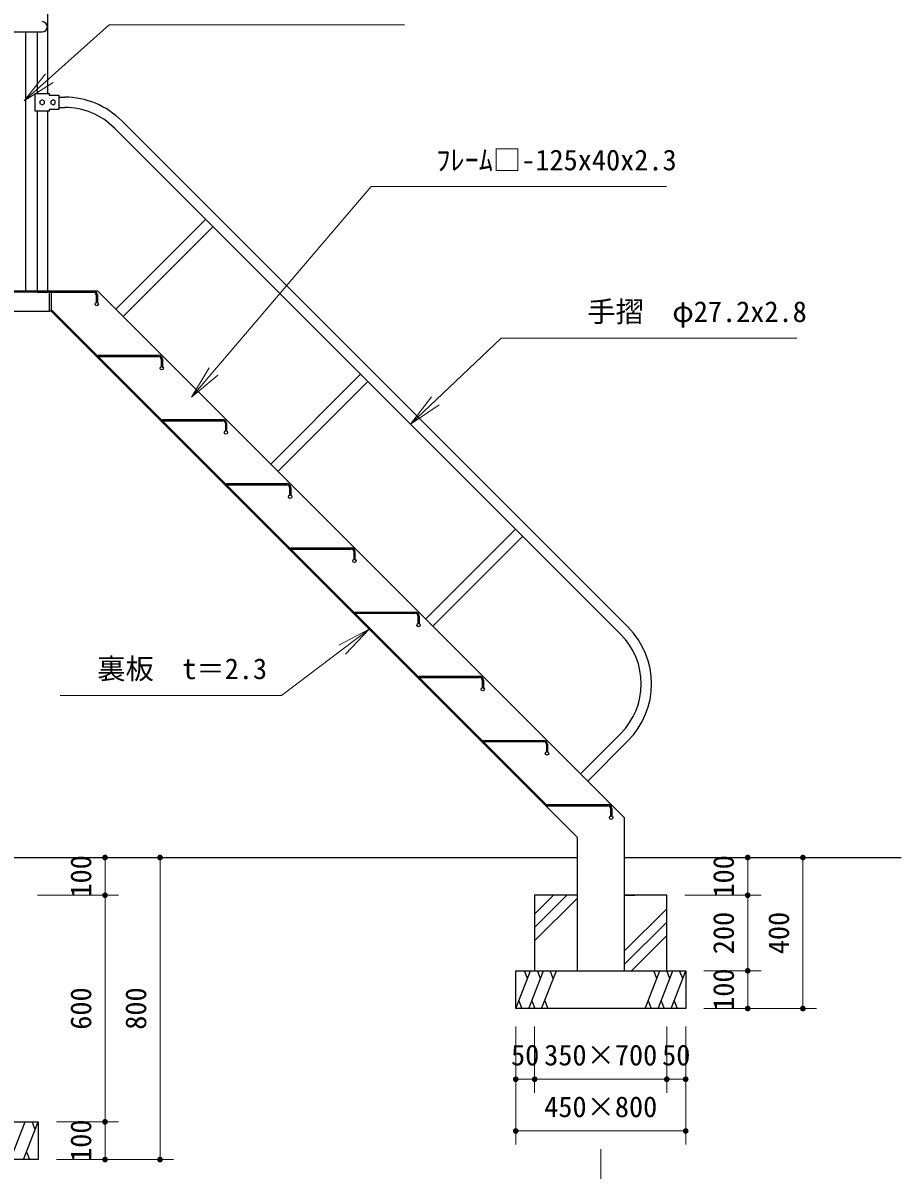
# Model space of a CAD drawing. Units: millimetres at full size, sheet at 1:30. Extents: x 450 to 12150, y 450 to 8460.
# Drawn here: x 5223 to 7548, y 2594 to 5631 of the extents above; entities that cross this region are included whole.
import ezdxf
from ezdxf.enums import TextEntityAlignment as Align

# ---------------------------------------------------------------- set-up
doc = ezdxf.new("R2010")
doc.units = ezdxf.units.MM
doc.header["$LTSCALE"] = 30
for name, color, linetype, lineweight in [('D-STR-DIM\u3000寸法線、寸法値', 7, 'Continuous', 13), ('D-STR-HTXT\u3000旗上げ', 7, 'Continuous', 13), ('D-STR\u3000構造物外形線', 1, 'Continuous', 25)]:
    doc.layers.add(name, color=color, linetype=linetype, lineweight=lineweight)
doc.styles.add('ＭＳ ゴシック', font='')
doc.styles.get('ＭＳ ゴシック').set_extended_font_data('MS Gothic')

# ---------------------------------------------------------------- blocks, each defined once
blk = doc.blocks.new('filled_dot')
at = {"color": 0, "linetype": 'Continuous', "lineweight": -2, "const_width": 1.25}
blk.add_lwpolyline([(-0.625, 0, 1), (0.625, 0, 1)], format="xyb", close=True, dxfattribs=at)
blk = doc.blocks.new('open_arrow')
at = {"color": 0, "linetype": 'Continuous', "lineweight": -2}
blk.add_lwpolyline([(7.5, 1.25), (0, 0), (7.5, -1.25)], dxfattribs=at)

msp = doc.modelspace()

# ---------------------------------------------------------------- linework, layer by layer
at = {"layer": 'D-STR-DIM\u3000寸法線、寸法値'}
for p, q in [((5261.28, 3421.4), (5476.04, 3421.4)), ((5308.98, 3421.4), (5621.59, 3421.4)), ((5440.04, 3321.4), (5440.04, 3421.4)), ((5585.59, 2621.4), (5585.59, 3421.4)), ((6975.46, 3421.4), (7177.67, 3421.4)), ((7023.16, 3421.4), (7323.67, 3421.4)), ((7141.67, 3321.4), (7141.67, 3421.4)), ((7287.67, 3021.4), (7287.67, 3421.4)), ((5261.28, 3321.4), (5476.04, 3321.4)), ((5261.28, 3321.4), (5476.04, 3321.4)), ((5440.04, 2721.4), (5440.04, 3321.4)), ((6975.46, 3321.4), (7177.67, 3321.4)), ((6975.46, 3321.4), (7177.67, 3321.4)), ((7141.67, 3121.4), (7141.67, 3321.4)), ((7025.46, 3121.4), (7177.67, 3121.4)), ((7025.46, 3121.4), (7177.67, 3121.4)), ((7141.67, 3021.4), (7141.67, 3121.4)), ((7025.46, 3021.4), (7177.67, 3021.4)), ((7025.46, 3021.4), (7323.67, 3021.4)), ((6527.46, 2973.4), (6527.46, 2661.15)), ((6527.46, 2953.4), (6527.46, 2798.15)), ((6577.46, 2973.4), (6577.46, 2798.15)), ((6577.46, 2953.4), (6577.46, 2798.15)), ((6927.46, 2973.4), (6927.46, 2798.15)), ((6927.46, 2953.4), (6927.46, 2798.15)), ((6977.46, 2973.4), (6977.46, 2661.15)), ((6977.46, 2953.4), (6977.46, 2798.15)), ((6527.46, 2834.15), (6577.46, 2834.15)), ((6927.46, 2834.15), (6577.46, 2834.15)), ((6927.46, 2834.15), (6977.46, 2834.15)), ((5311.28, 2721.4), (5476.04, 2721.4)), ((5311.28, 2721.4), (5476.04, 2721.4)), ((5440.04, 2621.4), (5440.04, 2721.4)), ((6977.46, 2697.15), (6527.46, 2697.15)), ((6752.46, 2649.15), (6752.46, 2113.15)), ((5311.28, 2621.4), (5476.04, 2621.4)), ((5311.28, 2621.4), (5621.59, 2621.4))]:
    msp.add_line(p, q, dxfattribs=at)
at = {"layer": 'D-STR-HTXT\u3000旗上げ'}
for points in [[(5225.57, 5425.18), (5450.68, 5626.44), (5462.68, 5626.44), (6232.86, 5626.44), (5847.77, 5626.44)], [(5668.63, 4640.08), (6144.7, 5197.98), (6156.7, 5197.98), (6926.88, 5197.98), (6541.79, 5197.98)], [(6249.04, 4568.95), (6489.29, 4796.34), (6501.29, 4796.34), (7271.46, 4796.34), (6886.38, 4796.34)], [(6139.47, 4026.01), (5907.65, 3850.63), (5895.65, 3850.63), (5321.38, 3850.63), (5608.52, 3850.63)]]:
    msp.add_lwpolyline(points, dxfattribs=at)
at = {"layer": 'D-STR\u3000構造物外形線'}
for p, q in [((5287.27, 5871.4), (5287.27, 5444.85)), ((4552.88, 5607.8), (5273.67, 5607.8)), ((5229.69, 5607.8), (5229.69, 4921.4)), ((5260.07, 5607.8), (5260.07, 5444.85)), ((5255.07, 5397.65), (5255.07, 5444.85)), ((5255.07, 5444.85), (5292.27, 5444.85)), ((5292.27, 5444.85), (5292.27, 5439.85)), ((5292.27, 5439.85), (5317.27, 5439.85)), ((5317.27, 5439.85), (5317.27, 5402.65)), ((5317.27, 5434.85), (5333.13, 5434.85)), ((5317.27, 5407.65), (5333.13, 5407.65)), ((5292.27, 5397.65), (5255.07, 5397.65)), ((5260.07, 5397.65), (5260.07, 4921.4)), ((5287.27, 5397.65), (5287.27, 4921.4)), ((5317.27, 5402.65), (5292.27, 5402.65)), ((5292.27, 5402.65), (5292.27, 5397.65)), ((5464.94, 5353.05), (6805.16, 4012.83)), ((5484.17, 5372.29), (6824.4, 4032.06)), ((5706.25, 5111.04), (5468.73, 4873.52)), ((5725.48, 5091.8), (5487.96, 4854.29)), ((5293.27, 4921.4), (4533.28, 4921.4)), ((5293.27, 4921.4), (5409.69, 4921.4)), ((5293.27, 4918.2), (5293.27, 4921.4)), ((5293.27, 4918.2), (5293.27, 4921.4)), ((5293.27, 4921.4), (5409.69, 4921.4)), ((5293.27, 4918.2), (5293.27, 4921.4)), ((5420.85, 4921.4), (5293.27, 4921.4)), ((5420.85, 4921.4), (6814.96, 3527.29)), ((5293.27, 4918.2), (4533.28, 4918.2)), ((5260.07, 4918.2), (5287.27, 4918.2)), ((5293.27, 4868.2), (5293.27, 4918.2)), ((5293.27, 4918.2), (5409.65, 4918.2)), ((5416.45, 4911.4), (5416.45, 4891.4)), ((5419.65, 4891.4), (5416.45, 4891.4)), ((5419.65, 4891.4), (5416.45, 4891.4)), ((5419.65, 4911.4), (5419.65, 4891.4)), ((4533.28, 4868.2), (5293.27, 4868.2)), ((5297.27, 4868.2), (5293.27, 4868.2)), ((5297.27, 4868.2), (5293.27, 4868.2)), ((5297.27, 4868.2), (5293.27, 4868.2)), ((5297.27, 4868.2), (5293.27, 4868.2)), ((5297.27, 4872.73), (6611.79, 3558.2)), ((5297.27, 4868.2), (6689.96, 3475.52)), ((5421.79, 4748.2), (5421.79, 4751.4)), ((5421.79, 4751.4), (5581.84, 4751.4)), ((5421.79, 4748.2), (5581.83, 4748.2)), ((5588.59, 4741.4), (5588.59, 4721.4)), ((5591.79, 4741.4), (5591.79, 4721.4)), ((5591.79, 4721.4), (5588.59, 4721.4)), ((6116.37, 4700.91), (5878.85, 4463.4)), ((6135.6, 4681.68), (5898.09, 4444.16)), ((5591.79, 4581.4), (5751.84, 4581.4)), ((5591.79, 4578.2), (5591.79, 4581.4)), ((5591.79, 4578.2), (5591.79, 4581.4)), ((5591.79, 4578.2), (5751.83, 4578.2)), ((5758.59, 4571.4), (5758.59, 4551.4)), ((5761.79, 4571.4), (5761.79, 4551.4)), ((5761.79, 4551.4), (5758.59, 4551.4)), ((5761.79, 4411.4), (5921.84, 4411.4)), ((5761.79, 4408.2), (5761.79, 4411.4)), ((5761.79, 4408.2), (5761.79, 4411.4)), ((5761.79, 4408.2), (5921.83, 4408.2)), ((5928.59, 4401.4), (5928.59, 4381.4)), ((5931.79, 4381.4), (5928.59, 4381.4)), ((5931.79, 4401.4), (5931.79, 4381.4)), ((6526.49, 4290.79), (6288.97, 4053.28)), ((6545.72, 4271.56), (6308.21, 4034.04)), ((5931.79, 4241.4), (6091.84, 4241.4)), ((5931.79, 4238.2), (5931.79, 4241.4)), ((5931.79, 4238.2), (5931.79, 4241.4)), ((5931.79, 4238.2), (6091.83, 4238.2)), ((6098.59, 4231.4), (6098.59, 4211.4)), ((6101.79, 4231.4), (6101.79, 4211.4)), ((6101.79, 4211.4), (6098.59, 4211.4)), ((6101.79, 4071.4), (6261.84, 4071.4)), ((6101.79, 4068.2), (6101.79, 4071.4)), ((6101.79, 4068.2), (6101.79, 4071.4)), ((6101.79, 4068.2), (6261.83, 4068.2)), ((6268.59, 4061.4), (6268.59, 4041.4)), ((6271.79, 4041.4), (6268.59, 4041.4)), ((6271.79, 4061.4), (6271.79, 4041.4)), ((6271.79, 3901.4), (6431.84, 3901.4)), ((6271.79, 3898.2), (6271.79, 3901.4)), ((6271.79, 3898.2), (6271.79, 3901.4)), ((6271.79, 3898.2), (6431.83, 3898.2)), ((6438.59, 3891.4), (6438.59, 3871.4)), ((6441.79, 3891.4), (6441.79, 3871.4)), ((6441.79, 3871.4), (6438.59, 3871.4)), ((6805.16, 3749.22), (6699.1, 3643.15)), ((6441.79, 3731.4), (6601.84, 3731.4)), ((6441.79, 3728.2), (6441.79, 3731.4)), ((6441.79, 3728.2), (6441.79, 3731.4)), ((6441.79, 3728.2), (6601.83, 3728.2)), ((6608.59, 3721.4), (6608.59, 3701.4)), ((6611.79, 3721.4), (6611.79, 3701.4)), ((6824.4, 3729.99), (6718.33, 3623.92)), ((6611.79, 3701.4), (6608.59, 3701.4)), ((6611.79, 3558.2), (6607.27, 3558.2)), ((6611.79, 3561.4), (6771.84, 3561.4)), ((6611.79, 3558.2), (6611.79, 3561.4)), ((6611.79, 3558.2), (6611.79, 3561.4)), ((6611.79, 3558.2), (6771.83, 3558.2)), ((6778.59, 3551.4), (6778.59, 3531.4)), ((6781.79, 3531.4), (6778.59, 3531.4)), ((6781.79, 3551.4), (6781.79, 3531.4)), ((6814.96, 3527.29), (6814.96, 3121.4)), ((6689.96, 3475.52), (6689.96, 3121.4)), ((4964.08, 3421.4), (6689.96, 3421.17)), ((6814.96, 3421.4), (7547.67, 3421.4)), ((6662.46, 3321.4), (6577.46, 3321.4)), ((6577.46, 3321.4), (6577.46, 3121.4)), ((6577.46, 3271.27), (6627.59, 3321.4)), ((6577.46, 3235.92), (6662.95, 3321.4)), ((6689.96, 3321.4), (6577.46, 3321.4)), ((6577.46, 3321.4), (6577.46, 3121.4)), ((6577.46, 3200.56), (6689.96, 3313.06)), ((6689.96, 3321.4), (6662.46, 3321.4)), ((6689.96, 3321.4), (6662.46, 3321.4)), ((6814.96, 3321.4), (6842.46, 3321.4)), ((6927.46, 3321.4), (6814.96, 3321.4)), ((6842.46, 3321.4), (6814.96, 3321.4)), ((6927.46, 3321.4), (6842.46, 3321.4)), ((6927.46, 3121.4), (6927.46, 3321.4)), ((6927.46, 3121.4), (6927.46, 3321.4)), ((6814.96, 3173.25), (6927.46, 3285.75)), ((6814.96, 3137.89), (6927.46, 3250.39)), ((6833.83, 3121.4), (6927.46, 3215.04)), ((6527.46, 3021.4), (6566.36, 3121.4)), ((6558.34, 3100.8), (6550.33, 3121.4)), ((6561.76, 3021.4), (6600.66, 3121.4)), ((6592.65, 3100.8), (6584.64, 3121.4)), ((6596.07, 3021.4), (6634.97, 3121.4)), ((6626.96, 3100.8), (6618.94, 3121.4)), ((6869.94, 3021.4), (6908.84, 3121.4)), ((6900.83, 3100.8), (6892.81, 3121.4)), ((6904.25, 3021.4), (6943.15, 3121.4)), ((6935.14, 3100.8), (6927.12, 3121.4)), ((6938.56, 3021.4), (6977.46, 3121.4)), ((6969.44, 3100.8), (6961.43, 3121.4)), ((6535.47, 3042.01), (6543.49, 3021.4)), ((6569.78, 3042.01), (6577.79, 3021.4)), ((6604.09, 3042.01), (6612.1, 3021.4)), ((6877.96, 3042.01), (6885.97, 3021.4)), ((6912.26, 3042.01), (6920.28, 3021.4)), ((6946.57, 3042.01), (6954.59, 3021.4)), ((5190.07, 2621.4), (5228.97, 2721.4)), ((5224.38, 2621.4), (5263.28, 2721.4)), ((5255.26, 2700.8), (5247.25, 2721.4)), ((5232.39, 2642.01), (5240.4, 2621.4))]:
    msp.add_line(p, q, dxfattribs=at)
for points in [[(5273.67, 5428.18), (5267.67, 5424.71), (5267.67, 5417.78), (5273.67, 5414.32), (5279.67, 5417.78), (5279.67, 5424.71)], [(5302.27, 5428.18), (5296.27, 5424.71), (5296.27, 5417.78), (5302.27, 5414.32), (5308.27, 5417.78), (5308.27, 5424.71)], [(5293.27, 4918.2), (5297.27, 4918.2), (5297.27, 4868.2), (5293.27, 4868.2)], [(6527.46, 3121.4), (6977.46, 3121.4), (6977.46, 3021.4), (6527.46, 3021.4)], [(4563.28, 2721.4), (5263.28, 2721.4), (5263.28, 2621.4), (4563.28, 2621.4)]]:
    msp.add_lwpolyline(points, close=True, dxfattribs=at)
for centre in [(5418.05, 4886.9), (5590.19, 4716.9), (5760.19, 4546.9), (5930.19, 4376.9), (6100.19, 4206.9), (6270.19, 4036.9), (6440.19, 3866.9), (6610.19, 3696.9), (6780.19, 3526.9)]:
    msp.add_circle(centre, 4.5, dxfattribs=at)
for centre, radius, start, end in [((5273.67, 5621.4), 13.6, 270, 90), ((5333.13, 5221.25), 213.6, 45, 89.99996), ((5333.13, 5221.25), 186.4, 45, 89.99996), ((5409.65, 4911.4), 10, 0, 90), ((5409.65, 4911.4), 6.8, 0, 90), ((5581.79, 4741.4), 10, 0, 90), ((5581.79, 4741.4), 6.8, 0, 90), ((5751.79, 4571.4), 10, 0, 90), ((5751.79, 4571.4), 6.8, 0, 90), ((5921.79, 4401.4), 10, 0, 90), ((5921.79, 4401.4), 6.8, 0, 90), ((6091.79, 4231.4), 10, 0, 90), ((6091.79, 4231.4), 6.8, 0, 90), ((6261.79, 4061.4), 10, 0, 90), ((6261.79, 4061.4), 6.8, 0, 90), ((6673.36, 3881.02), 186.4, 315, 45), ((6673.36, 3881.02), 213.6, 315, 45), ((6431.79, 3891.4), 10, 0, 90), ((6431.79, 3891.4), 6.8, 0, 90), ((6601.79, 3721.4), 10, 0, 90), ((6601.79, 3721.4), 6.8, 0, 90), ((6771.79, 3551.4), 10, 0, 90), ((6771.79, 3551.4), 6.8, 0, 90)]:
    msp.add_arc(centre, radius, start, end, dxfattribs=at)

# ---------------------------------------------------------------- block references
at = {"layer": 'D-STR-DIM\u3000寸法線、寸法値', "xscale": 6, "yscale": 6}
for p, rotation in [((5440.04, 3421.4), 270), ((5585.59, 3421.4), 270), ((7141.67, 3421.4), 270), ((7287.67, 3421.4), 270), ((5440.04, 3321.4), 90), ((5440.04, 3321.4), 270), ((7141.67, 3321.4), 90), ((7141.67, 3321.4), 270), ((7141.67, 3121.4), 90), ((7141.67, 3121.4), 270), ((7141.67, 3021.4), 90), ((7287.67, 3021.4), 90), ((6577.46, 2834.15), 180), ((6927.46, 2834.15), 180), ((6977.46, 2834.15), 180), ((5440.04, 2721.4), 90), ((5440.04, 2721.4), 270), ((6977.46, 2697.15), 180), ((5440.04, 2621.4), 90), ((5585.59, 2621.4), 90)]:
    msp.add_blockref('filled_dot', p, dxfattribs=dict(at, rotation=rotation))
for p in [(6527.46, 2834.15), (6577.46, 2834.15), (6927.46, 2834.15), (6527.46, 2697.15)]:
    msp.add_blockref('filled_dot', p, dxfattribs=at)
at = {"layer": 'D-STR-HTXT\u3000旗上げ', "xscale": 12, "yscale": 12}
for p, rotation in [((5225.57, 5425.18), 41.8), ((5668.63, 4640.08), 49.5), ((6249.04, 4568.95), 43.4), ((6139.47, 4026.01), 217.1)]:
    msp.add_blockref('open_arrow', p, dxfattribs=dict(at, rotation=rotation))

# ---------------------------------------------------------------- texts
at = {"layer": 'D-STR-DIM\u3000寸法線、寸法値', "style": 'ＭＳ ゴシック'}
for s, p in [('100', (5375.91, 3371.4)), ('100', (7077.54, 3371.4)), ('200', (7077.54, 3221.4)), ('400', (7223.54, 3221.4)), ('100', (7077.54, 3071.4)), ('600', (5375.91, 3021.4)), ('800', (5521.46, 3021.4)), ('100', (5375.91, 2671.4))]:
    msp.add_text(s, height=54.99, rotation=90, dxfattribs=at).set_placement(p, align=Align.MIDDLE_CENTER)
for s, p in [('50', (6552.46, 2898.29)), ('350×700', (6752.46, 2898.29)), ('50', (6952.46, 2898.29)), ('450×800', (6752.46, 2761.29))]:
    msp.add_text(s, height=54.99, dxfattribs=at).set_placement(p, align=Align.MIDDLE_CENTER)
at = {"layer": 'D-STR-HTXT\u3000旗上げ', "style": 'ＭＳ ゴシック'}
for s, p in [('ﾌﾚｰﾑ□-125x40x2.3', (6953.51, 5224.62)), ('手摺\u3000φ27.2x2.8', (7298.1, 4822.98)), ('裏板\u3000t＝2.3', (5869.02, 3877.26))]:
    msp.add_text(s, height=54.99, dxfattribs=at).set_placement(p, align=Align.BOTTOM_RIGHT)

doc.saveas('drawing.dxf')
